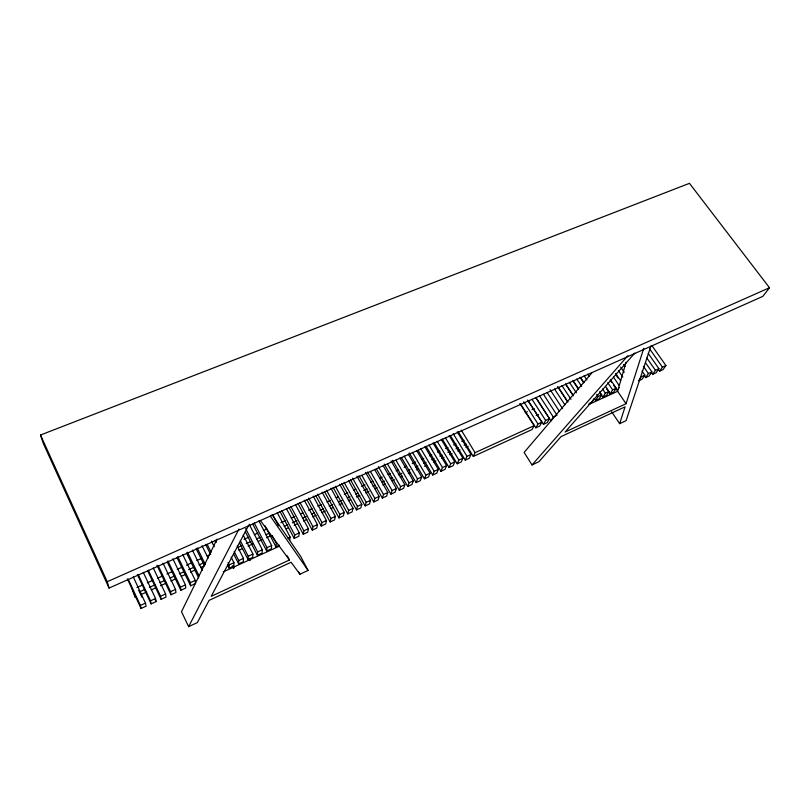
<?xml version="1.0" encoding="UTF-8"?>
<svg xmlns="http://www.w3.org/2000/svg" width="810" height="810" viewBox="0 0 810 810"><rect width="100%" height="100%" fill="white"/><g stroke="black" fill="none" stroke-linecap="round" stroke-linejoin="round"><path stroke-width="1.21" d="M231.133 557.098L233.958 562.727L233.887 565.998L229.139 568.174L229.179 564.914L228.045 562.656M237.229 546.062L243.476 558.384L243.334 561.684L238.616 563.841L238.727 560.55L234.191 551.569M243.243 535.116L252.933 554.07L252.71 557.381L248.032 559.528L248.214 556.227L240.246 540.574M249.176 524.252L262.329 549.777L262.035 553.119L257.377 555.245L257.641 551.924L245.653 528.555M258.856 520.85L271.664 545.515L271.299 548.876L266.672 550.992L266.996 547.651L254.208 522.926M279.359 545.191L275.916 546.77L276.301 543.399L272.221 535.572M289.656 540.483L290.152 537.081L277.263 512.639M286.375 508.569L299.305 532.899L298.748 536.321L294.212 538.397L294.739 534.985L281.829 510.604M295.437 504.529L308.408 528.748L307.78 532.19L303.274 534.246L303.871 530.813L290.911 506.544M304.246 500.145L317.449 524.617L316.761 528.079L312.275 530.125L312.943 526.672L299.953 502.514M313.197 496.145L326.44 520.516L325.681 523.999L321.226 526.034L321.955 522.561L308.731 498.14M322.086 492.176L335.37 516.436L334.55 519.939L330.126 521.964L330.915 518.471L317.652 494.161M330.925 488.238L344.25 512.386L343.359 515.909L338.965 517.914L339.815 514.411L326.511 490.202M339.714 484.319L353.069 508.356L352.117 511.9L347.743 513.894L348.664 510.371L335.33 486.273M348.442 480.421L361.827 504.357L360.825 507.91L356.481 509.905L357.453 506.351L344.078 482.365M356.906 476.189L370.545 500.377L369.471 503.952L365.158 505.936L366.191 502.362L352.583 478.123M588.921 404.433L617.605 391.291L626.069 362.272M365.533 472.341L379.201 496.429L378.067 500.023L373.774 501.987L374.878 498.403L361.847 475.359M611.641 411.753L619.66 423.681L625.047 406.833L561.057 436.61L538.873 461.73L532.008 464.96L524.121 452.436L592.1 372.62M634.827 353.069L565.137 431.993L626.049 403.714L643.758 348.341M374.726 469.608L387.808 492.5L386.613 496.115L382.35 498.059L383.505 494.464L370.443 471.521M650.946 346.002L626.079 420.663L619.66 423.681M376.417 468.909L390.865 494.161L392.08 490.546L396.353 488.592L383.241 465.811M396.353 488.592L395.108 492.227L390.865 494.161M384.224 464.049L399.34 490.293L400.616 486.648L404.858 484.714L391.088 460.951M404.858 484.714L403.552 488.359L399.34 490.293M392.607 460.313L407.754 486.435L409.08 482.78L413.302 480.856L399.927 457.913M413.302 480.856L411.946 484.522L407.754 486.435M401.568 457.68L416.117 482.608L417.504 478.943L421.696 477.029L408.291 454.187M421.696 477.029L420.279 480.705L416.117 482.608M409.212 452.901L424.44 478.801L425.878 475.116L430.049 473.212L416.613 450.471M430.049 473.212L428.571 476.908L424.44 478.801M418.082 450.309L432.702 475.024L434.2 471.319L438.342 469.425L424.875 446.786M438.342 469.425L436.813 473.141L432.702 475.024M426.04 446.259L440.913 471.258L442.473 467.542L446.583 465.669L433.097 443.11M446.583 465.669L445.004 469.395L440.913 471.258M434.17 442.635L449.084 467.522L450.694 463.786L454.785 461.923L441.258 439.466M454.785 461.923L453.154 465.669L449.084 467.522M442.26 439.02L457.204 463.806L458.865 460.06L462.935 458.207L449.165 435.496M462.935 458.207L461.244 461.963L457.204 463.806M450.299 435.436L465.274 460.12L466.985 456.354L471.035 454.501L457.235 431.892M471.035 454.501L469.294 458.278L465.274 460.12M458.298 431.862L473.303 456.445L475.065 452.668L534.134 425.695L519.919 403.481M217.04 539.146L181.501 611.702L188.629 626.667L197.387 622.546L209.061 600.402L291.094 562.231L299.943 574.249L308.063 570.422L300.621 556.328L272.028 514.644M188.629 626.667L238.99 529.041M248.609 525.447L211.218 596.322L289.443 559.994L287.226 555.751M534.134 425.695L532.008 429.583L473.303 456.445M520.364 403.674L535.825 427.832L537.982 423.944L541.819 422.192L527.573 400.059M541.819 422.192L539.642 426.09L535.825 427.832M528.383 400.96L543.439 424.349L545.646 420.441L549.453 418.709L535.866 397.72M549.453 418.709L547.226 422.617L543.439 424.349M556.106 415.672L553.26 416.968L551.013 420.886L535.926 397.589M593.75 399.198L591.887 402.185L589.133 403.441M594.125 398.409L595.532 400.505L598.043 396.525L601.708 394.855L599.613 391.736M601.708 394.855L599.177 398.844L595.532 400.505M600.696 394.045L602.812 397.183L605.364 393.184L609.009 391.524L605.515 386.36M609.009 391.524L606.437 395.523L602.812 397.183M606.518 388.658L610.041 393.873L612.633 389.863L616.258 388.203L610.578 379.839M616.258 388.203L613.646 392.222L610.041 393.873M619.215 387.565L617.24 390.582L613.707 385.388M644.881 375.141L642.107 379.201L638.584 380.811L641.338 376.761L644.881 375.141L642.016 371.031M644.173 375.516L645.621 377.592L648.415 373.531L651.928 371.922L645.499 362.698M651.928 371.922L649.124 375.992L645.621 377.592M651.169 372.317L652.617 374.392L655.442 370.322L658.945 368.722L648.213 353.403M658.945 368.722L656.1 372.792L652.617 374.392M658.125 369.147L659.573 371.203L662.438 367.122L665.921 365.533L652.08 345.88M665.921 365.533L663.036 369.623L659.573 371.203M769.5 287.742L762.807 296.369L109.056 588.08L43.213 443.242L40.5 435.021L689.452 183.333L769.5 287.742L107.234 581.712L109.056 588.08M532.008 464.96L627.902 355.671M223.165 571.921L279.379 546.183M145.466 603.126L146.083 606.184L141.051 608.482L140.393 605.445L145.466 603.126L133.255 576.882M155.56 598.519L156.097 601.597L151.095 603.885L150.518 600.817L155.56 598.519L143.299 572.397M165.584 593.943L166.04 597.051L161.079 599.319L160.582 596.231L165.584 593.943L153.272 567.952M175.547 589.396L175.922 592.525L170.991 594.783L170.576 591.664L175.547 589.396L163.012 563.153M185.439 584.881L185.743 588.03L180.843 590.277L180.498 587.139L185.439 584.881L172.854 558.758M195.271 580.395L195.494 583.564L190.623 585.792L190.36 582.633L195.271 580.395L182.635 554.394M229.179 564.914L233.958 562.727M238.727 560.55L243.476 558.384M248.214 556.227L252.933 554.07M257.641 551.924L262.329 549.777M266.996 547.651L271.664 545.515M287.854 538.124L290.152 537.081M294.739 534.985L299.305 532.899M303.871 530.813L308.408 528.748M312.943 526.672L317.449 524.617M321.955 522.561L326.44 520.516M330.915 518.471L335.37 516.436M339.815 514.411L344.25 512.386M348.664 510.371L353.069 508.356M357.453 506.351L361.827 504.357M366.191 502.362L370.545 500.377M374.878 498.403L379.201 496.429M383.505 494.464L387.808 492.5M140.181 591.543L144.798 589.467M149.404 587.382L155.166 584.779M159.783 582.694L164.389 580.608M170.151 578.006L174.757 575.92M179.374 573.834L183.981 571.749M188.588 569.673L194.359 567.061M198.966 564.985L203.573 562.899M238.15 547.276L241.613 545.707M246.22 543.631L250.837 541.546M256.598 538.944L260.05 537.374M265.812 534.772L269.274 533.213M284.259 526.439L287.712 524.88M292.329 522.794L296.936 520.708M302.697 518.106L306.16 516.537M311.921 513.935L314.219 512.892M319.99 510.29L323.443 508.731M329.204 506.128L332.667 504.559M338.428 501.957L341.881 500.398M347.652 497.796L349.95 496.753M355.712 494.14L358.02 493.108M363.781 490.495L367.244 488.936M373.005 486.334L375.313 485.291M382.229 482.163L384.527 481.12M390.288 478.518L392.597 477.475M398.358 474.873L401.821 473.313M407.582 470.711L409.89 469.668M415.651 467.056L417.95 466.023M423.721 463.411L426.019 462.368M431.781 459.766L434.089 458.723M439.85 456.121L442.159 455.078M447.92 452.476L450.228 451.433M455.99 448.831L458.298 447.788M464.059 445.186L466.358 444.143M140.889 594.621L146.65 592.019M151.257 589.923L155.864 587.837M160.481 585.751L166.242 583.139M170.849 581.053L175.456 578.958M181.217 576.356L185.834 574.26M190.441 572.174L195.048 570.088M200.809 567.476L204.272 565.906M238.849 550.243L242.301 548.684M248.062 546.072L252.679 543.976M258.441 541.374L261.893 539.804M266.51 537.719L271.117 535.623M286.102 528.839L288.4 527.796M294.162 525.184L297.624 523.614M303.385 521.012L306.848 519.443M312.609 516.831L316.062 515.261M321.823 512.649L325.286 511.09M331.047 508.477L333.356 507.435M339.117 504.822L342.569 503.253M348.33 500.641L350.639 499.598M356.4 496.986L359.863 495.426M365.624 492.814L369.076 491.245M374.838 488.632L377.146 487.59M382.907 484.977L385.216 483.934M392.131 480.806L394.429 479.763M400.201 477.151L402.499 476.108M408.26 473.496L410.569 472.453M416.33 469.841L418.638 468.798M424.399 466.185L426.708 465.142M433.613 462.004L435.922 460.961M441.683 458.359L443.991 457.306M449.752 454.704L452.061 453.651M457.822 451.048L460.131 449.995M465.892 447.393L468.19 446.34M536.19 415.54L538.498 414.497M136.92 587.523L142.681 584.931M147.288 582.856L153.049 580.264M157.656 578.188L162.263 576.112M166.87 574.037L172.631 571.445M177.238 569.369L181.845 567.304M186.452 565.228L192.213 562.636M196.82 560.56L201.427 558.485M207.188 555.893L210.64 554.344M244.043 539.308L248.65 537.232M254.411 534.64L257.863 533.081M263.625 530.489L267.077 528.93M280.898 522.713L285.515 520.638M291.266 518.046L294.729 516.496M300.48 513.904L302.788 512.862M308.549 510.27L312.002 508.71M317.763 506.118L321.216 504.569M326.977 501.977L330.429 500.418M336.19 497.826L338.499 496.793M344.25 494.201L347.713 492.642M353.464 490.05L355.772 489.017M361.533 486.425L364.986 484.866M370.747 482.274L373.046 481.241M379.961 478.123L382.259 477.09M388.02 474.498L390.329 473.455M396.09 470.863L398.388 469.83M404.149 467.238L406.448 466.206M412.209 463.614L415.672 462.054M421.423 459.462L423.731 458.43M429.492 455.838L431.791 454.795M437.552 452.203L439.86 451.17M445.611 448.578L447.92 447.535M453.681 444.943L455.979 443.91M461.74 441.318L464.049 440.275M525.093 412.796L527.391 411.763M532.008 409.688L534.306 408.655M260.273 520.385L289.443 559.994M649.549 348.786L662.438 367.122M646.856 358.04L655.442 370.322M643.403 366.343L648.415 373.531M270.226 515.95L308.063 570.422M623.528 364.48L624.956 366.545M620.673 367.112L624.237 372.306M618.526 370.798L622.799 377.035M615.651 373.461L620.632 380.751M615.914 374.898L618.03 377.997M613.474 377.166L619.164 385.519M610.183 380.194L611.59 382.269M617.605 391.291L626.049 403.714M607.743 382.644L612.633 389.863M602.569 389.043L605.364 393.184M587.756 374.119L589.154 376.194M584.111 375.749L586.896 379.9M596.656 394.45L598.043 396.525M580.446 377.379L583.929 382.583M580.071 377.389L583.585 382.644M576.771 379.019L581.641 386.319M573.085 380.67L578.644 389.023M573.024 381.024L577.864 388.294M569.389 382.32L576.335 392.789M565.684 383.97L573.318 395.513M565.694 384.304L573.278 395.766M561.968 385.631L570.989 399.3M558.232 387.291L567.942 402.043M557.624 386.552L567.263 401.193M554.496 388.962L564.894 404.798M550.061 389.58L562.525 408.615M547.216 392.647L559.467 411.429M543.439 394.237L557.047 415.236M539.663 396.019L553.26 416.968M532.069 399.411L545.646 420.441M523.756 401.77L537.982 423.944M461.255 430.1L475.065 452.668M453.205 433.684L466.985 456.354M445.328 437.653L458.865 460.06M437.187 441.288L450.694 463.786M428.986 444.943L442.473 467.542M420.744 448.629L434.2 471.319M412.452 452.324L425.878 475.116M404.119 456.05L417.504 478.943M395.928 460.141L409.08 482.78M387.484 463.917L400.616 486.648M378.371 466.621L392.08 490.546M367.537 471.997L382.35 498.059M359.002 475.804L373.774 501.987M350.416 479.642L365.158 505.936M341.779 483.489L356.481 509.905M333.092 487.367L347.743 513.894M324.567 491.67L338.965 517.914M315.768 495.599L330.126 521.964M306.909 499.557L321.226 526.034M297.999 503.526L312.275 530.125M289.038 507.526L303.274 534.246M280.017 511.555L294.212 538.397M272.676 514.684L278.529 525.812M298.799 572.073L299.943 574.249M264.921 525.649L275.916 546.77M252.831 524.192L266.672 550.992M245.308 531.684L257.377 555.245M249.024 558.333L250.158 560.56M239.436 542.619L248.032 559.528M233.553 553.797L238.616 563.841M232.966 565.674L234.1 567.921M232.369 566.261L233.493 568.499M215.126 540.149L216.25 542.386M227.458 564.813L229.139 568.174M211.41 541.09L214.235 546.75M207.188 544.361L211.126 552.298M205.639 544.381L210.104 553.392M202.004 545.748L208.099 558.07M197.184 547.904L205.477 564.732M196.091 548.643L204.444 565.613M192.355 550.061L202.277 570.311M187.505 552.228L199.057 575.9M186.492 552.926L198.683 577.935M177.755 556.571L190.36 582.633M177.015 557.655L190.623 585.792M167.943 560.945L180.498 587.139M167.285 561.998L180.843 590.277M158.244 565.734L170.576 591.664M156.948 565.238L170.991 594.783M148.301 570.169L160.582 596.231M147.633 570.766L161.079 599.319M155.024 599.309L156.097 601.597M138.287 574.634L150.518 600.817M137.376 574.482L151.095 603.885M138.713 590.308L141.871 597.112M128.213 579.13L140.393 605.445M127.383 578.937L141.051 608.482M40.5 435.021L107.234 581.712M132.314 589.589L135.118 597.233L134.419 594.145"/></g></svg>
